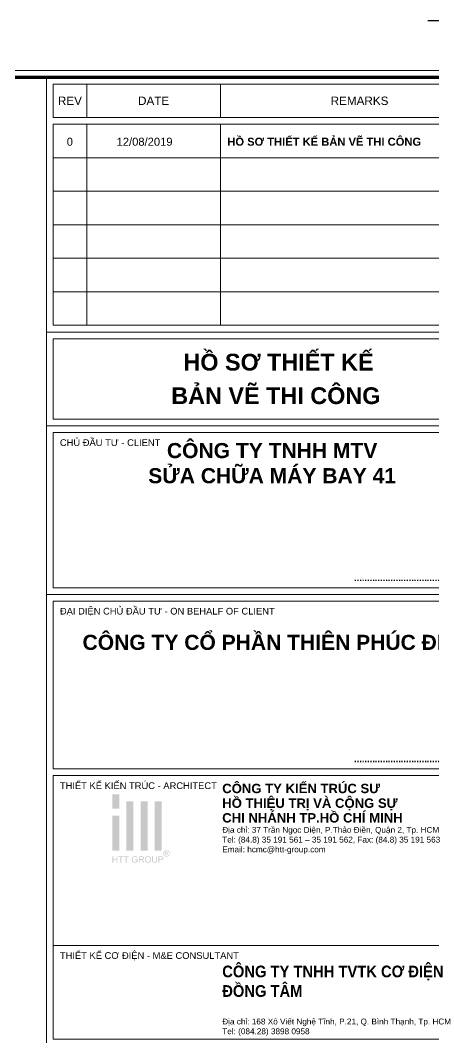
# Model space of a CAD drawing. Header units: millimetres. Extents: x 397144 to 8960116, y 345581 to 674207.
# Drawn here: x 4971261 to 4974462, y 632828 to 640698 of the extents above; entities that cross this region are included whole.
import ezdxf
from ezdxf.enums import TextEntityAlignment as Align
from ezdxf.xclip import XClip

# ---------------------------------------------------------------- set-up
doc = ezdxf.new("R2010")
doc.units = ezdxf.units.MM
doc.header["$XCLIPFRAME"] = 0
doc.linetypes.add('HIDDEN', pattern=[0.375, 0.25, -0.125])
doc.layers.get('0').update_dxf_attribs({"linetype": 'CONTINUOUS'})
doc.layers.get('Defpoints').update_dxf_attribs({"color": 12, "linetype": 'CONTINUOUS'})
for name, color, linetype, lineweight in [('CDAI', 8, 'CONTINUOUS', 30), ('CTHEP', 2, 'CONTINUOUS', 50), ('KTH', 150, 'CONTINUOUS', 5), ('Net khuat', 8, 'HIDDEN', 13)]:
    doc.layers.add(name, color=color, linetype=linetype, lineweight=lineweight)
doc.layers.add('CHG_XX_Khung ten$0$TKTC', color=1, linetype='CONTINUOUS')
doc.styles.add('CHG_XX_Khung ten$0$A1 BORDER$0$ARIAL', font='arial.ttf')
doc.styles.add('CHG_XX_Khung ten$0$A1 BORDER$0$Arial - Bold', font='arialbd.ttf', dxfattribs={"height": 2.5})
doc.styles.add('CHG_XX_Khung ten$0$A1 BORDER$0$Title Block DD$0$ARIAL', font='arial.ttf')
doc.styles.add('CHG_XX_Khung ten$0$A1 BORDER$0$Title Block DD$0$Arial - Bold', font='arialbd.ttf', dxfattribs={"height": 2.5})
doc.styles.add('CHG_XX_Khung ten$0$arial', font='arial.ttf')
doc.styles.add('CHG_XX_Khung ten$0$Arial - Bold', font='arialbd.ttf')
doc.styles.add('CHG_XX_Khung ten$0$ArialB', font='arialbd.ttf')

# ---------------------------------------------------------------- blocks, each defined once
blk = doc.blocks.new('CHG_XX_Khung ten$0$A1 BORDER$0$HTT-Logo')
at = {"true_color": 0x134fb3}
h = blk.add_hatch(color=154, dxfattribs=at)
h.paths.add_polyline_path([(3, 29.1), (0, 29.1), (0, 23.1), (3, 23.1)])
h.paths.add_polyline_path([(3, 20.1), (0, 20.1), (0, 5.1), (3, 5.1)])
h.paths.add_polyline_path([(9, 26.1), (6, 26.1), (6, 5.1), (9, 5.1)])
h.paths.add_polyline_path([(15, 26.1), (12, 26.1), (12, 5.1), (15, 5.1)])
h.paths.add_polyline_path([(21, 26.1), (18, 26.1), (18, 5.1), (21, 5.1)])
h.paths.add_polyline_path([(2.12, 2.7), (1.76, 2.7), (1.76, 1.59), (0.36, 1.59), (0.36, 2.7), (0, 2.7), (0, 0), (0.36, 0), (0.36, 1.27), (1.76, 1.27), (1.76, 0), (2.12, 0)])
h.paths.add_polyline_path([(4.65, 2.7), (2.51, 2.7), (2.51, 2.38), (3.4, 2.38), (3.4, 0), (3.76, 0), (3.76, 2.38), (4.65, 2.38)])
h.paths.add_polyline_path([(6.95, 2.7), (4.81, 2.7), (4.81, 2.38), (5.7, 2.38), (5.7, 0), (6.06, 0), (6.06, 2.38), (6.95, 2.38)])
h.paths.add_polyline_path([(8.64, 1.36), (8.64, 1.41), (8.66, 1.58), (8.69, 1.75), (8.75, 1.9), (8.81, 2.03), (8.92, 2.17), (9.05, 2.28), (9.2, 2.37), (9.29, 2.39), (9.45, 2.43), (9.65, 2.44), (9.84, 2.42), (10, 2.37), (10.14, 2.29), (10.26, 2.18), (10.34, 2.03), (10.41, 1.86), (10.73, 1.95), (10.68, 2.11), (10.61, 2.26), (10.53, 2.39), (10.45, 2.47), (10.31, 2.57), (10.16, 2.65), (10.13, 2.66), (9.97, 2.71), (9.8, 2.74), (9.63, 2.75), (9.55, 2.74), (9.38, 2.73), (9.21, 2.7), (9.06, 2.65), (8.91, 2.58), (8.88, 2.56), (8.75, 2.47), (8.63, 2.36), (8.53, 2.23), (8.44, 2.07), (8.41, 1.99), (8.35, 1.84), (8.31, 1.68), (8.28, 1.51), (8.27, 1.34), (8.28, 1.26), (8.29, 1.09), (8.32, 0.92), (8.38, 0.77), (8.44, 0.62), (8.46, 0.58), (8.55, 0.44), (8.66, 0.32), (8.79, 0.21), (8.93, 0.12), (9, 0.09), (9.15, 0.03), (9.31, -0.01), (9.48, -0.04), (9.65, -0.05), (9.73, -0.04), (9.9, -0.03), (10.07, 0.01), (10.23, 0.06), (10.34, 0.11), (10.48, 0.18), (10.63, 0.27), (10.77, 0.38), (10.77, 1.38), (9.63, 1.38), (9.63, 1.06), (10.42, 1.06), (10.42, 0.56), (10.39, 0.53), (10.26, 0.45), (10.09, 0.37), (9.96, 0.32), (9.8, 0.29), (9.63, 0.28), (9.62, 0.28), (9.45, 0.29), (9.28, 0.33), (9.12, 0.4), (8.97, 0.49), (8.86, 0.61), (8.77, 0.75), (8.73, 0.85), (8.68, 1), (8.65, 1.17)])
h.paths.add_polyline_path([(13.16, 1.39), (13.28, 1.48), (13.3, 1.51), (13.39, 1.64), (13.44, 1.79), (13.46, 1.96), (13.46, 2.06), (13.42, 2.22), (13.35, 2.37), (13.31, 2.43), (13.19, 2.55), (13.05, 2.63), (13.01, 2.64), (12.87, 2.67), (12.7, 2.69), (12.5, 2.7), (11.3, 2.7), (11.3, 0), (11.66, 0), (11.66, 1.2), (12.07, 1.2), (12.11, 1.2), (12.28, 1.19), (12.44, 1.11), (12.49, 1.07), (12.62, 0.93), (12.67, 0.86), (12.77, 0.73), (12.88, 0.56), (13.23, 0), (13.68, 0), (13.21, 0.73), (13.13, 0.85), (13.03, 0.98), (12.92, 1.09), (12.86, 1.14), (12.7, 1.23), (12.86, 1.26), (13.03, 1.31)])
h.paths.add_polyline_path([(11.66, 1.51), (11.66, 2.4), (12.51, 2.4), (12.67, 2.39), (12.83, 2.35), (12.97, 2.27), (13.06, 2.13), (13.09, 1.96), (13.08, 1.87), (13.02, 1.72), (12.96, 1.64), (12.8, 1.55), (12.62, 1.52), (12.43, 1.51)], flags=16)
h.paths.add_polyline_path([(16.49, 1.43), (16.48, 1.6), (16.44, 1.77), (16.4, 1.92), (16.34, 2.07), (16.33, 2.09), (16.24, 2.23), (16.14, 2.36), (16.02, 2.47), (15.88, 2.57), (15.85, 2.59), (15.7, 2.66), (15.54, 2.71), (15.38, 2.74), (15.2, 2.75), (15.15, 2.75), (14.98, 2.73), (14.82, 2.7), (14.66, 2.64), (14.52, 2.57), (14.39, 2.48), (14.27, 2.37), (14.18, 2.26), (14.1, 2.14), (14.03, 2), (13.98, 1.84), (13.94, 1.68), (13.92, 1.5), (13.91, 1.31), (13.91, 1.29), (13.92, 1.12), (13.95, 0.96), (14, 0.8), (14.07, 0.64), (14.07, 0.62), (14.16, 0.48), (14.26, 0.35), (14.38, 0.23), (14.52, 0.14), (14.56, 0.12), (14.71, 0.04), (14.86, -0.01), (15.03, -0.04), (15.2, -0.05), (15.21, -0.05), (15.38, -0.03), (15.55, 0), (15.7, 0.05), (15.86, 0.12), (15.87, 0.13), (16.01, 0.22), (16.13, 0.33), (16.24, 0.46), (16.33, 0.61), (16.36, 0.69), (16.42, 0.84), (16.46, 1), (16.48, 1.17), (16.49, 1.35)])
h.paths.add_polyline_path([(14.28, 1.45), (14.3, 1.64), (14.34, 1.81), (14.4, 1.95), (14.47, 2.08), (14.57, 2.2), (14.73, 2.32), (14.88, 2.38), (15.04, 2.43), (15.21, 2.44), (15.38, 2.42), (15.54, 2.38), (15.69, 2.31), (15.82, 2.2), (15.93, 2.07), (16.01, 1.93), (16.04, 1.85), (16.09, 1.7), (16.12, 1.53), (16.12, 1.32), (16.11, 1.12), (16.08, 0.95), (16.03, 0.79), (15.96, 0.66), (15.86, 0.54), (15.8, 0.48), (15.67, 0.38), (15.53, 0.32), (15.37, 0.27), (15.2, 0.26), (15.12, 0.26), (14.95, 0.29), (14.8, 0.35), (14.67, 0.43), (14.54, 0.54), (14.45, 0.66), (14.37, 0.8), (14.32, 0.95), (14.29, 1.12), (14.28, 1.31)], flags=16)
h.paths.add_polyline_path([(17.31, 2.7), (16.96, 2.7), (16.96, 1.12), (16.96, 0.93), (16.98, 0.75), (17.02, 0.6), (17.06, 0.46), (17.07, 0.44), (17.15, 0.3), (17.27, 0.18), (17.4, 0.08), (17.51, 0.03), (17.67, -0.01), (17.84, -0.04), (18.02, -0.05), (18.2, -0.04), (18.37, -0.01), (18.52, 0.04), (18.66, 0.1), (18.68, 0.12), (18.81, 0.22), (18.91, 0.35), (18.99, 0.49), (19.02, 0.61), (19.06, 0.76), (19.07, 0.94), (19.08, 1.14), (19.08, 2.7), (18.72, 2.7), (18.72, 1.14), (18.72, 1.06), (18.71, 0.86), (18.68, 0.69), (18.62, 0.55), (18.55, 0.45), (18.49, 0.4), (18.36, 0.33), (18.19, 0.29), (17.99, 0.28), (17.92, 0.28), (17.75, 0.31), (17.6, 0.37), (17.46, 0.48), (17.38, 0.63), (17.34, 0.77), (17.32, 0.94), (17.31, 1.14)])
h.paths.add_polyline_path([(21.42, 1.25), (21.52, 1.34), (21.6, 1.45), (21.67, 1.59), (21.72, 1.75), (21.73, 1.92), (21.73, 1.97), (21.71, 2.13), (21.65, 2.29), (21.56, 2.44), (21.44, 2.55), (21.42, 2.56), (21.27, 2.63), (21.1, 2.67), (21.05, 2.68), (20.89, 2.7), (20.69, 2.7), (19.67, 2.7), (19.67, 0), (20.03, 0), (20.03, 1.1), (20.72, 1.1), (20.76, 1.1), (20.96, 1.11), (21.14, 1.14), (21.29, 1.19)])
h.paths.add_polyline_path([(20.03, 1.42), (20.03, 2.38), (20.72, 2.38), (20.93, 2.37), (21.06, 2.36), (21.16, 2.31), (21.28, 2.2), (21.34, 2.08), (21.37, 1.91), (21.36, 1.82), (21.31, 1.67), (21.22, 1.54), (21.09, 1.47), (20.93, 1.43), (20.73, 1.42)], flags=16)
h.paths.add_polyline_path([(23.87, 2.76), (24.01, 2.85), (24.13, 2.96), (24.24, 3.09), (24.33, 3.24), (24.35, 3.28), (24.42, 3.44), (24.47, 3.6), (24.5, 3.76), (24.51, 3.93), (24.51, 3.98), (24.49, 4.15), (24.46, 4.31), (24.4, 4.47), (24.33, 4.62), (24.29, 4.69), (24.19, 4.82), (24.08, 4.94), (23.95, 5.05), (23.81, 5.14), (23.77, 5.16), (23.61, 5.23), (23.45, 5.28), (23.29, 5.31), (23.12, 5.32), (23.08, 5.31), (22.92, 5.3), (22.76, 5.27), (22.6, 5.21), (22.44, 5.14), (22.38, 5.1), (22.24, 5.01), (22.12, 4.89), (22.01, 4.77), (21.92, 4.62), (21.89, 4.57), (21.82, 4.41), (21.77, 4.25), (21.74, 4.09), (21.73, 3.93), (21.73, 3.87), (21.75, 3.71), (21.79, 3.55), (21.84, 3.39), (21.92, 3.24), (21.95, 3.18), (22.05, 3.04), (22.16, 2.92), (22.29, 2.81), (22.43, 2.72), (22.48, 2.7), (22.64, 2.63), (22.79, 2.58), (22.96, 2.55), (23.12, 2.54), (23.18, 2.54), (23.34, 2.55), (23.5, 2.59), (23.66, 2.65), (23.82, 2.72)])
h.paths.add_polyline_path([(22.55, 2.92), (22.45, 2.98), (22.32, 3.09), (22.21, 3.21), (22.12, 3.35), (22.07, 3.44), (22.01, 3.6), (21.98, 3.76), (21.96, 3.93), (21.97, 4.03), (22, 4.19), (22.05, 4.35), (22.12, 4.51), (22.18, 4.61), (22.29, 4.73), (22.41, 4.85), (22.56, 4.94), (22.64, 4.98), (22.8, 5.04), (22.96, 5.07), (23.12, 5.09), (23.21, 5.08), (23.37, 5.06), (23.53, 5.01), (23.69, 4.94), (23.79, 4.88), (23.92, 4.77), (24.03, 4.65), (24.13, 4.51), (24.17, 4.41), (24.23, 4.25), (24.27, 4.09), (24.28, 3.93), (24.28, 3.83), (24.25, 3.67), (24.2, 3.51), (24.13, 3.35), (24.07, 3.25), (23.96, 3.13), (23.84, 3.01), (23.7, 2.92), (23.61, 2.87), (23.45, 2.81), (23.29, 2.78), (23.12, 2.77), (23.02, 2.77), (22.86, 2.8), (22.7, 2.85)], flags=16)
h.paths.add_polyline_path([(22.51, 3.16), (22.51, 4.65), (23.03, 4.65), (23.23, 4.64), (23.4, 4.62), (23.55, 4.52), (23.6, 4.47), (23.66, 4.31), (23.67, 4.25), (23.64, 4.09), (23.55, 3.96), (23.42, 3.87), (23.24, 3.82), (23.37, 3.75), (23.46, 3.64), (23.57, 3.47), (23.77, 3.16), (23.47, 3.16), (23.34, 3.39), (23.23, 3.58), (23.14, 3.7), (23.09, 3.74), (22.94, 3.79), (22.9, 3.79), (22.76, 3.79), (22.76, 3.16)], flags=0)
h.paths.add_polyline_path([(22.76, 4), (22.76, 4.45), (23.03, 4.45), (23.13, 4.45), (23.27, 4.42), (23.37, 4.35), (23.41, 4.21), (23.33, 4.06), (23.24, 4.02), (23.05, 4)], flags=0)
blk = doc.blocks.new('CHG_XX_Khung ten')
for p, q in [((687, 577), (687, 17)), ((687, 501), (824, 501)), ((687, 473), (824, 473)), ((687, 422.69), (824, 422.69))]:
    blk.add_line(p, q)
at = {"linetype": 'Continuous'}
for p, q in [((699, 575), (699, 565)), ((739, 575), (739, 565)), ((699, 563), (699, 503)), ((739, 563), (739, 503))]:
    blk.add_line(p, q, dxfattribs=at)
blk.add_lwpolyline([(15, 579), (826, 579), (826, 15), (15, 15)], close=True)
at = {"color": 4, "linetype": 'Continuous', "const_width": 1}
blk.add_lwpolyline([(17, 577), (824, 577), (824, 17), (17, 17)], close=True, dxfattribs=at)
at = {"linetype": 'Continuous'}
for points in [[(822, 565), (689, 565), (689, 575), (822, 575)], [(822, 553), (689, 553), (689, 563), (822, 563)], [(822, 543), (689, 543), (689, 553), (822, 553)], [(822, 533), (689, 533), (689, 543), (822, 543)], [(822, 523), (689, 523), (689, 533), (822, 533)], [(822, 513), (689, 513), (689, 523), (822, 523)], [(822, 503), (689, 503), (689, 513), (822, 513)], [(689, 499), (822, 499), (822, 475), (689, 475)], [(689, 368.62), (822, 368.62), (822, 317.93), (689, 317.93)], [(689, 317.93), (822, 317.93), (822, 289.93), (689, 289.93)]]:
    blk.add_lwpolyline(points, close=True, dxfattribs=at)
at = {"layer": 'Defpoints', "color": 1, "ltscale": 2}
blk.add_lwpolyline([(800.94, 594), (841, 594), (841, 554)], dxfattribs=at)
at = {"xscale": 0.7, "yscale": 0.7, "zscale": 0.7}
blk.add_blockref('CHG_XX_Khung ten$0$A1 BORDER$0$HTT-Logo', (706.68, 342.64), dxfattribs=at)
for s, height, style, p in [('REV', 2.5, 'CHG_XX_Khung ten$0$A1 BORDER$0$ARIAL', (694, 570)), ('DATE', 2.5, 'CHG_XX_Khung ten$0$A1 BORDER$0$ARIAL', (719, 570)), ('REMARKS', 2.5, 'CHG_XX_Khung ten$0$A1 BORDER$0$ARIAL', (780.5, 570)), ('0', 2.39, 'CHG_XX_Khung ten$0$arial', (693.97, 557.78)), ('12/08/2019', 2.389, 'CHG_XX_Khung ten$0$arial', (716.29, 557.78))]:
    blk.add_text(s, height=height, dxfattribs=dict(style=style)).set_placement(p, align=Align.MIDDLE_CENTER)
for s, height, style, p in [('HỒ SƠ THIẾT KẾ BẢN VẼ THI CÔNG', 2.3887, 'CHG_XX_Khung ten$0$ArialB', (741, 557.78)), ('CHỦ ĐẦU TƯ - CLIENT', 2, 'CHG_XX_Khung ten$0$A1 BORDER$0$Title Block DD$0$ARIAL', (691, 468)), ('ĐẠI DIỆN CHỦ ĐẦU TƯ - ON BEHALF OF CLIENT ', 2, 'CHG_XX_Khung ten$0$A1 BORDER$0$Title Block DD$0$ARIAL', (691, 417.69)), ('THIẾT KẾ KIẾN TRÚC - ARCHITECT', 2, 'CHG_XX_Khung ten$0$A1 BORDER$0$ARIAL', (691, 365.62)), ('THIẾT KẾ CƠ ĐIỆN - M&E CONSULTANT', 2, 'CHG_XX_Khung ten$0$A1 BORDER$0$ARIAL', (691, 314.93))]:
    blk.add_text(s, height=height, dxfattribs=dict(style=style)).set_placement(p, align=Align.MIDDLE_LEFT)
at = {"style": 'CHG_XX_Khung ten$0$A1 BORDER$0$Title Block DD$0$Arial - Bold'}
for p in [(820, 427.69), (820, 373.62)]:
    blk.add_text('.....................................................', height=2, dxfattribs=at).set_placement(p, align=Align.MIDDLE_RIGHT)
at = {"ltscale": 10, "insert": (739.49, 366.19), "char_height": 2.8, "width": 76.248, "attachment_point": 1, "line_spacing_factor": 0.938532, "style": 'CHG_XX_Khung ten$0$A1 BORDER$0$Arial - Bold'}
blk.add_mtext('CÔNG TY KIẾN TRÚC SƯ\\PHỒ THIỆU TRỊ VÀ CỘNG SỰ\\PCHI NHÁNH TP.HỒ CHÍ MINH', dxfattribs=at)
at = {"ltscale": 10}
for s, insert, char_height, width, attachment_point, style in [('Địa chỉ: 37 Trần Ngọc Diện, P.Thảo Điền, Quận 2, Tp. HCM\\PTel: (84.8) 35 191 561 – 35 191 562, Fax: (84.8) 35 191 563\\PEmail: hcmc@htt-group.com', (739.49, 345.2), 1.75, 83.001, 7, 'CHG_XX_Khung ten$0$A1 BORDER$0$ARIAL'), ('{\\W0.9;CÔNG TY TNHH TVTK CƠ ĐIỆN \\PĐỒNG TÂM}', (739.49, 311.93), 3.5, 76.248, 1, 'CHG_XX_Khung ten$0$A1 BORDER$0$Arial - Bold'), ('\\pt8.75;Địa chỉ: 168 Xô Viết Nghệ Tĩnh, P.21, Q. Bình Thạnh, Tp. HCM \\P\\ptz;Tel: (084.28) 3898 0958', (739.49, 290.93), 1.75, 83.001, 7, 'CHG_XX_Khung ten$0$A1 BORDER$0$ARIAL')]:
    blk.add_mtext(s, dxfattribs=dict(at, insert=insert, char_height=char_height, width=width, attachment_point=attachment_point, style=style))
at = {"layer": 'CHG_XX_Khung ten$0$TKTC', "style": 'CHG_XX_Khung ten$0$Arial - Bold'}
for s, p in [('HỒ SƠ THIẾT KẾ', (756.29, 492)), ('BẢN VẼ THI CÔNG', (755.5, 482))]:
    blk.add_text(s, height=5, dxfattribs=at).set_placement(p, align=Align.MIDDLE_CENTER)
at = {"ltscale": 10, "char_height": 4.5, "attachment_point": 2, "style": 'CHG_XX_Khung ten$0$A1 BORDER$0$Title Block DD$0$Arial - Bold', "bg_fill": 2}
for s, insert, width in [('CÔNG TY TNHH MTV\\PSỬA CHỮA MÁY BAY 41', (754.39, 467.87), 83.001), ('CÔNG TY CỔ PHẦN THIÊN PHÚC ĐIỀN', (755.91, 410.64), 121.2929)]:
    blk.add_mtext(s, dxfattribs=dict(at, insert=insert, width=width))
at = {"linetype": 'Continuous'}
for points in [[(689, 471), (822, 471), (822, 424.69), (689, 424.69)], [(689, 420.69), (822, 420.69), (822, 370.62), (689, 370.62)]]:
    blk.add_lwpolyline(points, close=True, dxfattribs=at)
blk = doc.blocks.new('BY-18')
at = {"layer": 'CTHEP'}
blk.add_line((5138019.31863, 546695.82682), (5214372.22878, 546695.77869), dxfattribs=at)
blk.add_lwpolyline([(5214555.59356, 546376.57918), (5214555.59356, 547004.7664), (5137865.59357, 547004.84194)], dxfattribs=at)
at = {"layer": 'Net khuat', "ltscale": 200}
blk.add_lwpolyline([(5137835.59357, 546343.84194), (5137835.59357, 546343.84194), (5138435.59357, 546343.84194), (5138435.59357, 546813.84194), (5214585.59357, 546813.84194)], dxfattribs=at)

msp = doc.modelspace()

# ---------------------------------------------------------------- block references
at = {"layer": 'CDAI'}
ref = msp.add_blockref('BY-18', (-172036.49636, 87743.96374), dxfattribs=at)
XClip(ref).set_block_clipping_path([(5169868.4667824525, 545261.8675704836), (5186892.9658122761, 547704.4349580166)])
at = {"layer": 'KTH', "ltscale": 0.8, "xscale": 25.92478421702978, "yscale": 25.92478421702978, "zscale": 25.92478421702978}
msp.add_blockref('CHG_XX_Khung ten', (4953653.34321, 625299.06132), dxfattribs=at)

doc.saveas('drawing.dxf')
